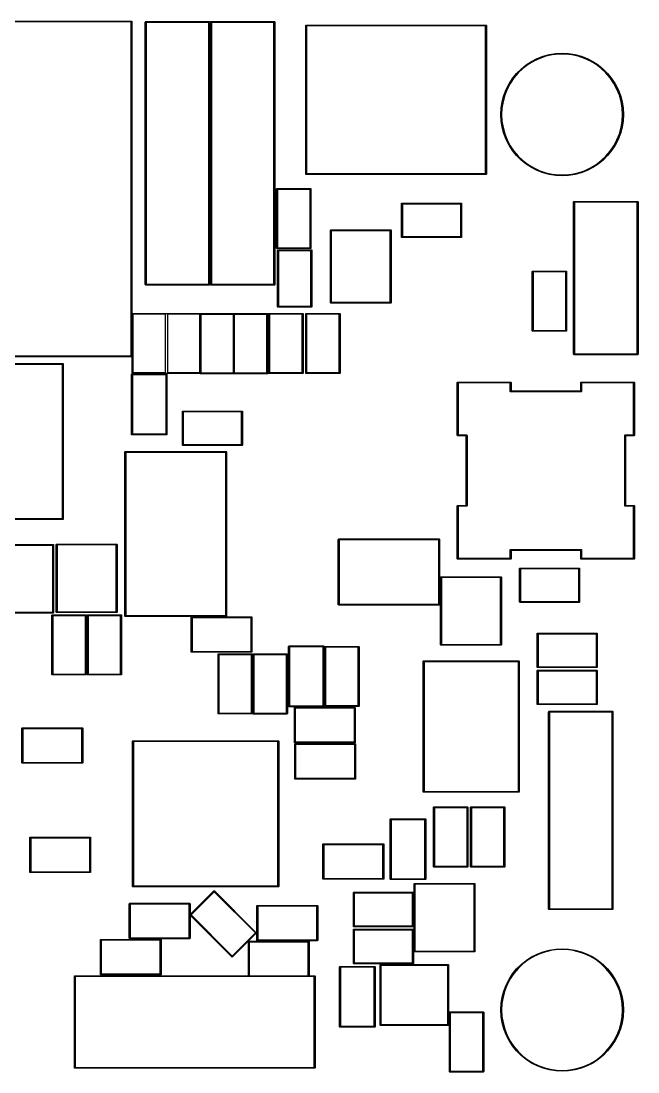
# Model space of a CAD drawing. Extents: x 0.06 to 2.77, y -2.35 to 0.03.
# Drawn here: x 1.388 to 2.766, y -2.335 to 0.013 of the extents above; entities that cross this region are included whole.
import ezdxf

# ---------------------------------------------------------------- set-up
doc = ezdxf.new("R2010")
doc.units = 0
doc.header["$MEASUREMENT"] = 0
doc.layers.add('BLACK', color=7, linetype='CONTINUOUS')

msp = doc.modelspace()

# ---------------------------------------------------------------- linework, layer by layer
at = {"layer": 'BLACK', "linetype": 'CONTINUOUS'}
for p, q in [((1.0665, 0.0128), (1.6342, 0.0128)), ((1.6333, 0.0108), (1.0675, 0.0108)), ((1.6333, -0.7352), (1.6333, 0.0108)), ((1.6342, 0.0128), (1.6349, 0.0125)), ((1.6349, 0.0125), (1.6352, 0.0118)), ((1.6352, 0.0118), (1.6352, -0.7362)), ((1.6652, 0.0106), (1.6655, 0.0113)), ((1.6652, -0.576), (1.6652, 0.0106)), ((1.6655, 0.0113), (1.6661, 0.0116)), ((1.6661, 0.0116), (1.8079, 0.0116)), ((1.6671, 0.0096), (1.6671, -0.575)), ((1.8069, 0.0096), (1.6671, 0.0096)), ((1.8069, -0.575), (1.8069, 0.0096)), ((1.8079, 0.0116), (1.8086, 0.0113)), ((1.8086, 0.0113), (1.8089, 0.0106)), ((1.8089, 0.0106), (1.8089, -0.576)), ((1.8108, 0.0106), (1.8111, 0.0113)), ((1.8108, -0.576), (1.8108, 0.0106)), ((1.8111, 0.0113), (1.8118, 0.0116)), ((1.8118, 0.0116), (1.9535, 0.0116)), ((1.8128, 0.0096), (1.8128, -0.575)), ((1.9526, 0.0096), (1.8128, 0.0096)), ((1.9526, -0.575), (1.9526, 0.0096)), ((1.9535, 0.0116), (1.9542, 0.0113)), ((1.9542, 0.0113), (1.9545, 0.0106)), ((1.9545, 0.0106), (1.9545, -0.576)), ((2.0234, 0.0028), (2.0237, 0.0035)), ((2.0234, -0.3291), (2.0234, 0.0028)), ((2.0237, 0.0035), (2.0244, 0.0037)), ((2.0244, 0.0037), (2.426, 0.0037)), ((2.0254, 0.0018), (2.0254, -0.3281)), ((2.425, 0.0018), (2.0254, 0.0018)), ((2.425, -0.3281), (2.425, 0.0018)), ((2.426, 0.0037), (2.4267, 0.0035)), ((2.4267, 0.0035), (2.427, 0.0028)), ((2.427, 0.0028), (2.427, -0.3291)), ((2.5404, -0.0711), (2.5538, -0.0659)), ((2.5599, -0.0659), (2.5461, -0.0706)), ((2.5538, -0.0659), (2.5676, -0.0622)), ((2.5742, -0.0628), (2.5599, -0.0659)), ((2.5676, -0.0622), (2.5818, -0.06)), ((2.5888, -0.0612), (2.5742, -0.0628)), ((2.5818, -0.06), (2.5961, -0.0593)), ((2.6034, -0.0612), (2.5888, -0.0612)), ((2.5961, -0.0593), (2.6104, -0.06)), ((2.6179, -0.0628), (2.6034, -0.0612)), ((2.6104, -0.06), (2.6245, -0.0622)), ((2.6322, -0.0659), (2.6179, -0.0628)), ((2.6245, -0.0622), (2.6383, -0.0659)), ((2.646, -0.0706), (2.6322, -0.0659)), ((2.6383, -0.0659), (2.6517, -0.0711)), ((2.5086, -0.0931), (2.498, -0.1032)), ((2.5045, -0.0944), (2.5156, -0.0854)), ((2.5203, -0.0843), (2.5086, -0.0931)), ((2.5156, -0.0854), (2.5277, -0.0776)), ((2.5328, -0.0768), (2.5203, -0.0843)), ((2.5277, -0.0776), (2.5404, -0.0711)), ((2.5461, -0.0706), (2.5328, -0.0768)), ((2.6593, -0.0768), (2.646, -0.0706)), ((2.6517, -0.0711), (2.6645, -0.0776)), ((2.6719, -0.0843), (2.6593, -0.0768)), ((2.6645, -0.0776), (2.6765, -0.0854)), ((2.6835, -0.0931), (2.6719, -0.0843)), ((2.6765, -0.0854), (2.6876, -0.0944)), ((2.6941, -0.1032), (2.6835, -0.0931)), ((2.4776, -0.1277), (2.4854, -0.1156)), ((2.4886, -0.1143), (2.4804, -0.1264)), ((2.4854, -0.1156), (2.4944, -0.1045)), ((2.498, -0.1032), (2.4886, -0.1143)), ((2.4944, -0.1045), (2.5045, -0.0944)), ((2.6876, -0.0944), (2.6977, -0.1045)), ((2.7036, -0.1143), (2.6941, -0.1032)), ((2.6977, -0.1045), (2.7067, -0.1156)), ((2.7118, -0.1264), (2.7036, -0.1143)), ((2.7067, -0.1156), (2.7145, -0.1277)), ((2.4659, -0.1538), (2.4711, -0.1404)), ((2.4735, -0.1394), (2.4681, -0.1529)), ((2.4711, -0.1404), (2.4776, -0.1277)), ((2.4804, -0.1264), (2.4735, -0.1394)), ((2.7186, -0.1394), (2.7118, -0.1264)), ((2.7145, -0.1277), (2.721, -0.1404)), ((2.724, -0.1529), (2.7186, -0.1394)), ((2.721, -0.1404), (2.7262, -0.1538)), ((2.4622, -0.1676), (2.4659, -0.1538)), ((2.4681, -0.1529), (2.4642, -0.167)), ((2.7279, -0.167), (2.724, -0.1529)), ((2.7262, -0.1538), (2.7299, -0.1676)), ((2.4592, -0.1961), (2.46, -0.1818)), ((2.46, -0.1818), (2.4622, -0.1676)), ((2.4618, -0.1815), (2.461, -0.1961)), ((2.4642, -0.167), (2.4618, -0.1815)), ((2.7303, -0.1815), (2.7279, -0.167)), ((2.7299, -0.1676), (2.7321, -0.1818)), ((2.7311, -0.1961), (2.7303, -0.1815)), ((2.7321, -0.1818), (2.7329, -0.1961)), ((2.46, -0.2104), (2.4592, -0.1961)), ((2.4622, -0.2245), (2.46, -0.2104)), ((2.461, -0.1961), (2.4618, -0.2107)), ((2.4618, -0.2107), (2.4642, -0.2251)), ((2.7279, -0.2251), (2.7303, -0.2107)), ((2.7321, -0.2104), (2.7299, -0.2245)), ((2.7303, -0.2107), (2.7311, -0.1961)), ((2.7329, -0.1961), (2.7321, -0.2104)), ((2.4659, -0.2383), (2.4622, -0.2245)), ((2.4642, -0.2251), (2.4681, -0.2392)), ((2.724, -0.2392), (2.7279, -0.2251)), ((2.7299, -0.2245), (2.7262, -0.2383)), ((2.4711, -0.2517), (2.4659, -0.2383)), ((2.4681, -0.2392), (2.4735, -0.2528)), ((2.4776, -0.2645), (2.4711, -0.2517)), ((2.4735, -0.2528), (2.4804, -0.2657)), ((2.7118, -0.2657), (2.7186, -0.2528)), ((2.721, -0.2517), (2.7145, -0.2645)), ((2.7186, -0.2528), (2.724, -0.2392)), ((2.7262, -0.2383), (2.721, -0.2517)), ((2.4854, -0.2765), (2.4776, -0.2645)), ((2.4804, -0.2657), (2.4886, -0.2778)), ((2.4944, -0.2876), (2.4854, -0.2765)), ((2.4886, -0.2778), (2.498, -0.2889)), ((2.6941, -0.2889), (2.7036, -0.2778)), ((2.7067, -0.2765), (2.6977, -0.2876)), ((2.7036, -0.2778), (2.7118, -0.2657)), ((2.7145, -0.2645), (2.7067, -0.2765)), ((2.5045, -0.2977), (2.4944, -0.2876)), ((2.498, -0.2889), (2.5086, -0.299)), ((2.5156, -0.3067), (2.5045, -0.2977)), ((2.5086, -0.299), (2.5203, -0.3078)), ((2.6719, -0.3078), (2.6835, -0.299)), ((2.6876, -0.2977), (2.6765, -0.3067)), ((2.6835, -0.299), (2.6941, -0.2889)), ((2.6977, -0.2876), (2.6876, -0.2977)), ((2.0254, -0.3281), (2.425, -0.3281)), ((2.5277, -0.3145), (2.5156, -0.3067)), ((2.5203, -0.3078), (2.5328, -0.3154)), ((2.5404, -0.321), (2.5277, -0.3145)), ((2.5328, -0.3154), (2.5461, -0.3215)), ((2.5538, -0.3262), (2.5404, -0.321)), ((2.5461, -0.3215), (2.5599, -0.3262)), ((2.5676, -0.3299), (2.5538, -0.3262)), ((2.5599, -0.3262), (2.5742, -0.3293)), ((2.6179, -0.3293), (2.6322, -0.3262)), ((2.6383, -0.3262), (2.6245, -0.3299)), ((2.6322, -0.3262), (2.646, -0.3215)), ((2.6517, -0.321), (2.6383, -0.3262)), ((2.646, -0.3215), (2.6593, -0.3154)), ((2.6645, -0.3145), (2.6517, -0.321)), ((2.6593, -0.3154), (2.6719, -0.3078)), ((2.6765, -0.3067), (2.6645, -0.3145)), ((2.0237, -0.3298), (2.0234, -0.3291)), ((2.0244, -0.3301), (2.0237, -0.3298)), ((2.426, -0.3301), (2.0244, -0.3301)), ((2.4267, -0.3298), (2.426, -0.3301)), ((2.427, -0.3291), (2.4267, -0.3298)), ((2.5818, -0.3321), (2.5676, -0.3299)), ((2.5742, -0.3293), (2.5888, -0.3309)), ((2.5961, -0.3329), (2.5818, -0.3321)), ((2.5888, -0.3309), (2.6034, -0.3309)), ((2.6104, -0.3321), (2.5961, -0.3329)), ((2.6034, -0.3309), (2.6179, -0.3293)), ((2.6245, -0.3299), (2.6104, -0.3321)), ((1.9585, -0.3622), (1.9587, -0.3615)), ((1.9585, -0.4945), (1.9585, -0.3622)), ((1.9587, -0.3615), (1.9594, -0.3612)), ((1.9594, -0.3612), (2.0343, -0.3612)), ((1.9604, -0.3632), (1.9604, -0.4935)), ((2.0333, -0.3632), (1.9604, -0.3632)), ((2.0333, -0.4935), (2.0333, -0.3632)), ((2.0343, -0.3612), (2.0349, -0.3615)), ((2.0349, -0.3615), (2.0352, -0.3622)), ((2.0352, -0.3622), (2.0352, -0.4945)), ((2.2373, -0.3949), (2.2376, -0.3942)), ((2.2373, -0.4697), (2.2373, -0.3949)), ((2.2376, -0.3942), (2.2383, -0.3939)), ((2.2383, -0.3939), (2.3706, -0.3939)), ((2.2393, -0.3959), (2.2393, -0.4687)), ((2.3696, -0.3959), (2.2393, -0.3959)), ((2.3696, -0.4687), (2.3696, -0.3959)), ((2.3706, -0.3939), (2.3713, -0.3942)), ((2.3713, -0.3942), (2.3716, -0.3949)), ((2.3716, -0.3949), (2.3716, -0.4697)), ((2.6218, -0.3909), (2.6221, -0.3902)), ((2.6218, -0.7315), (2.6218, -0.3909)), ((2.6221, -0.3902), (2.6228, -0.39)), ((2.6228, -0.39), (2.7646, -0.39)), ((2.6238, -0.3919), (2.6238, -0.7305)), ((2.7636, -0.3919), (2.6238, -0.3919)), ((2.7636, -0.7305), (2.7636, -0.3919)), ((2.7646, -0.39), (2.7653, -0.3902)), ((2.7653, -0.3902), (2.7656, -0.3909)), ((2.7656, -0.3909), (2.7656, -0.7315)), ((2.0785, -0.4547), (2.0788, -0.454)), ((2.0785, -0.6161), (2.0785, -0.4547)), ((2.0788, -0.454), (2.0795, -0.4537)), ((2.0795, -0.4537), (2.2134, -0.4537)), ((2.0805, -0.4557), (2.0805, -0.6151)), ((2.2124, -0.4557), (2.0805, -0.4557)), ((2.2124, -0.6151), (2.2124, -0.4557)), ((2.2134, -0.4537), (2.2141, -0.454)), ((2.2141, -0.454), (2.2144, -0.4547)), ((2.2144, -0.4547), (2.2144, -0.6161)), ((2.2393, -0.4687), (2.3696, -0.4687)), ((2.2376, -0.4704), (2.2373, -0.4697)), ((2.2383, -0.4707), (2.2376, -0.4704)), ((2.3706, -0.4707), (2.2383, -0.4707)), ((2.3713, -0.4704), (2.3706, -0.4707)), ((2.3716, -0.4697), (2.3713, -0.4704)), ((1.9587, -0.4952), (1.9585, -0.4945)), ((1.9594, -0.4955), (1.9587, -0.4952)), ((2.0343, -0.4955), (1.9594, -0.4955)), ((1.9604, -0.4935), (2.0333, -0.4935)), ((1.9604, -0.4992), (1.9607, -0.4985)), ((1.9604, -0.6252), (1.9604, -0.4992)), ((1.9607, -0.4985), (1.9614, -0.4982)), ((1.9614, -0.4982), (2.0362, -0.4982)), ((1.9624, -0.5002), (1.9624, -0.6242)), ((2.0352, -0.5002), (1.9624, -0.5002)), ((2.0349, -0.4952), (2.0343, -0.4955)), ((2.0352, -0.4945), (2.0349, -0.4952)), ((2.0352, -0.6242), (2.0352, -0.5002)), ((2.0362, -0.4982), (2.0369, -0.4985)), ((2.0369, -0.4985), (2.0372, -0.4992)), ((2.0372, -0.4992), (2.0372, -0.6252)), ((2.5293, -0.5468), (2.5296, -0.5461)), ((2.5293, -0.679), (2.5293, -0.5468)), ((2.5296, -0.5461), (2.5303, -0.5458)), ((2.5303, -0.5458), (2.6051, -0.5458)), ((2.5313, -0.5477), (2.5313, -0.6781)), ((2.6041, -0.5477), (2.5313, -0.5477)), ((2.6041, -0.6781), (2.6041, -0.5477)), ((2.6051, -0.5458), (2.6058, -0.5461)), ((2.6058, -0.5461), (2.6061, -0.5468)), ((2.6061, -0.5468), (2.6061, -0.679)), ((1.6655, -0.5767), (1.6652, -0.576)), ((1.6652, -0.576), (1.6652, -0.576)), ((1.6661, -0.577), (1.6655, -0.5767)), ((1.8079, -0.577), (1.6661, -0.577)), ((1.6671, -0.575), (1.8069, -0.575)), ((1.8086, -0.5767), (1.8079, -0.577)), ((1.8089, -0.576), (1.8086, -0.5767)), ((1.8111, -0.5767), (1.8108, -0.576)), ((1.8118, -0.577), (1.8111, -0.5767)), ((1.9535, -0.577), (1.8118, -0.577)), ((1.8128, -0.575), (1.9526, -0.575)), ((1.9542, -0.5767), (1.9535, -0.577)), ((1.9545, -0.576), (1.9542, -0.5767)), ((1.9607, -0.6259), (1.9604, -0.6252)), ((1.9614, -0.6262), (1.9607, -0.6259)), ((2.0362, -0.6262), (1.9614, -0.6262)), ((1.9624, -0.6242), (2.0352, -0.6242)), ((2.0369, -0.6259), (2.0362, -0.6262)), ((2.0372, -0.6252), (2.0369, -0.6259)), ((2.0788, -0.6168), (2.0785, -0.6161)), ((2.0795, -0.6171), (2.0788, -0.6168)), ((2.2134, -0.6171), (2.0795, -0.6171)), ((2.0805, -0.6151), (2.2124, -0.6151)), ((2.2141, -0.6168), (2.2134, -0.6171)), ((2.2144, -0.6161), (2.2141, -0.6168)), ((1.6356, -0.6412), (1.6359, -0.6405)), ((1.6356, -0.7735), (1.6356, -0.6412)), ((1.6359, -0.6405), (1.6366, -0.6403)), ((1.6366, -0.6403), (1.7114, -0.6403)), ((1.6376, -0.6422), (1.6376, -0.7725)), ((1.7104, -0.6422), (1.6376, -0.6422)), ((1.7104, -0.7725), (1.7104, -0.6422)), ((1.7114, -0.6403), (1.7121, -0.6405)), ((1.7121, -0.6405), (1.7124, -0.6412)), ((1.7124, -0.6412), (1.7127, -0.6405)), ((1.7127, -0.6405), (1.7134, -0.6403)), ((1.7134, -0.6403), (1.7882, -0.6403)), ((1.7144, -0.6422), (1.7144, -0.7725)), ((1.7872, -0.6422), (1.7144, -0.6422)), ((1.7872, -0.7725), (1.7872, -0.6422)), ((1.7882, -0.6403), (1.7889, -0.6405)), ((1.7889, -0.6405), (1.789, -0.6407)), ((1.789, -0.6407), (1.863, -0.6407)), ((1.7892, -0.6427), (1.7892, -0.773)), ((1.862, -0.6427), (1.7892, -0.6427)), ((1.862, -0.773), (1.862, -0.6427)), ((1.863, -0.6407), (1.9378, -0.6407)), ((1.864, -0.6427), (1.864, -0.773)), ((1.9368, -0.6427), (1.864, -0.6427)), ((1.9368, -0.773), (1.9368, -0.6427)), ((1.9378, -0.6407), (1.9385, -0.641)), ((1.9385, -0.641), (1.9388, -0.6417)), ((1.9388, -0.6417), (1.9388, -0.774)), ((1.9407, -0.6412), (1.941, -0.6405)), ((1.9407, -0.7735), (1.9407, -0.6412)), ((1.941, -0.6405), (1.9417, -0.6403)), ((1.9417, -0.6403), (2.0165, -0.6403)), ((1.9427, -0.6422), (1.9427, -0.7725)), ((2.0156, -0.6422), (1.9427, -0.6422)), ((2.0156, -0.7725), (2.0156, -0.6422)), ((2.0165, -0.6403), (2.0172, -0.6405)), ((2.0172, -0.6405), (2.0175, -0.6412)), ((2.0175, -0.6412), (2.0175, -0.7735)), ((2.0234, -0.6412), (2.0237, -0.6405)), ((2.0234, -0.7735), (2.0234, -0.6412)), ((2.0237, -0.6405), (2.0244, -0.6403)), ((2.0244, -0.6403), (2.0992, -0.6403)), ((2.0254, -0.6422), (2.0254, -0.7725)), ((2.0982, -0.6422), (2.0254, -0.6422)), ((2.0982, -0.7725), (2.0982, -0.6422)), ((2.0992, -0.6403), (2.0999, -0.6405)), ((2.0999, -0.6405), (2.1002, -0.6412)), ((2.1002, -0.6412), (2.1002, -0.7735)), ((2.5296, -0.6797), (2.5293, -0.679)), ((2.5303, -0.68), (2.5296, -0.6797)), ((2.6051, -0.68), (2.5303, -0.68)), ((2.5313, -0.6781), (2.6041, -0.6781)), ((2.6058, -0.6797), (2.6051, -0.68)), ((2.6061, -0.679), (2.6058, -0.6797)), ((1.6342, -0.7372), (1.0667, -0.7372)), ((1.0675, -0.7352), (1.6333, -0.7352)), ((1.6349, -0.7369), (1.6342, -0.7372)), ((1.6352, -0.7362), (1.6349, -0.7369)), ((2.6221, -0.7322), (2.6218, -0.7315)), ((2.6228, -0.7325), (2.6221, -0.7322)), ((2.7646, -0.7325), (2.6228, -0.7325)), ((2.6238, -0.7305), (2.7636, -0.7305)), ((2.7653, -0.7322), (2.7646, -0.7325)), ((2.7656, -0.7315), (2.7653, -0.7322)), ((1.1976, -0.7522), (1.4811, -0.7522)), ((1.4801, -0.7541), (1.1986, -0.7541)), ((1.4801, -1.0986), (1.4801, -0.7541)), ((1.4811, -0.7522), (1.4818, -0.7525)), ((1.4818, -0.7525), (1.4821, -0.7531)), ((1.4821, -0.7531), (1.4821, -1.0996)), ((1.6359, -0.7742), (1.6356, -0.7735)), ((1.6366, -0.7745), (1.6359, -0.7742)), ((1.7114, -0.7745), (1.6366, -0.7745)), ((1.6376, -0.7725), (1.7104, -0.7725)), ((1.7121, -0.7742), (1.7114, -0.7745)), ((1.7124, -0.7735), (1.7121, -0.7742)), ((1.7127, -0.7742), (1.7124, -0.7735)), ((1.7134, -0.7745), (1.7127, -0.7742)), ((1.7874, -0.7745), (1.7134, -0.7745)), ((1.7144, -0.7725), (1.7872, -0.7725)), ((1.7875, -0.7747), (1.7874, -0.7745)), ((1.7892, -0.773), (1.862, -0.773)), ((1.864, -0.773), (1.9368, -0.773)), ((1.9388, -0.774), (1.9385, -0.7747)), ((1.941, -0.7742), (1.9407, -0.7735)), ((1.9417, -0.7745), (1.941, -0.7742)), ((2.0165, -0.7745), (1.9417, -0.7745)), ((1.9427, -0.7725), (2.0156, -0.7725)), ((2.0172, -0.7742), (2.0165, -0.7745)), ((2.0175, -0.7735), (2.0172, -0.7742)), ((2.0237, -0.7742), (2.0234, -0.7735)), ((2.0244, -0.7745), (2.0237, -0.7742)), ((2.0992, -0.7745), (2.0244, -0.7745)), ((2.0254, -0.7725), (2.0982, -0.7725)), ((2.0999, -0.7742), (2.0992, -0.7745)), ((2.1002, -0.7735), (2.0999, -0.7742)), ((1.6344, -0.7768), (1.6347, -0.7761)), ((1.6344, -0.9106), (1.6344, -0.7768)), ((1.6347, -0.7761), (1.6354, -0.7758)), ((1.6354, -0.7758), (1.7126, -0.7758)), ((1.6364, -0.7778), (1.6364, -0.9096)), ((1.7116, -0.7778), (1.6364, -0.7778)), ((1.7116, -0.9096), (1.7116, -0.7778)), ((1.7126, -0.7758), (1.7133, -0.7761)), ((1.7133, -0.7761), (1.7136, -0.7768)), ((1.7136, -0.7768), (1.7136, -0.9106)), ((1.7882, -0.775), (1.7875, -0.7747)), ((1.863, -0.775), (1.7882, -0.775)), ((1.9378, -0.775), (1.863, -0.775)), ((1.9385, -0.7747), (1.9378, -0.775)), ((2.362, -0.7945), (2.3623, -0.7938)), ((2.362, -0.9126), (2.362, -0.7945)), ((2.3623, -0.7938), (2.363, -0.7935)), ((2.363, -0.7935), (2.4811, -0.7935)), ((2.364, -0.7955), (2.364, -0.9116)), ((2.4801, -0.7955), (2.364, -0.7955)), ((2.4801, -0.8142), (2.4801, -0.7955)), ((2.4811, -0.7935), (2.4818, -0.7938)), ((2.4818, -0.7938), (2.4821, -0.7945)), ((2.4821, -0.7945), (2.4821, -0.8132)), ((2.6376, -0.7945), (2.6379, -0.7938)), ((2.6376, -0.8132), (2.6376, -0.7945)), ((2.6379, -0.7938), (2.6386, -0.7935)), ((2.6386, -0.7935), (2.7567, -0.7935)), ((2.7557, -0.7955), (2.6396, -0.7955)), ((2.6396, -0.7955), (2.6396, -0.8142)), ((2.7557, -0.9116), (2.7557, -0.7955)), ((2.7567, -0.7935), (2.7574, -0.7938)), ((2.7574, -0.7938), (2.7577, -0.7945)), ((2.7577, -0.7945), (2.7577, -0.9126)), ((2.4804, -0.8149), (2.4801, -0.8142)), ((2.4811, -0.8152), (2.4804, -0.8149)), ((2.6386, -0.8152), (2.4811, -0.8152)), ((2.4821, -0.8132), (2.6376, -0.8132)), ((2.6393, -0.8149), (2.6386, -0.8152)), ((2.6396, -0.8142), (2.6393, -0.8149)), ((1.7481, -0.8594), (1.7484, -0.8588)), ((1.7481, -0.9343), (1.7481, -0.8594)), ((1.7484, -0.8588), (1.7491, -0.8585)), ((1.7491, -0.8585), (1.8814, -0.8585)), ((1.7501, -0.8604), (1.7501, -0.9333)), ((1.8804, -0.8604), (1.7501, -0.8604)), ((1.8804, -0.9333), (1.8804, -0.8604)), ((1.8814, -0.8585), (1.8821, -0.8588)), ((1.8821, -0.8588), (1.8824, -0.8594)), ((1.8824, -0.8594), (1.8824, -0.9343)), ((1.6347, -0.9113), (1.6344, -0.9106)), ((1.6354, -0.9116), (1.6347, -0.9113)), ((1.7126, -0.9116), (1.6354, -0.9116)), ((1.6364, -0.9096), (1.7116, -0.9096)), ((1.7133, -0.9113), (1.7126, -0.9116)), ((1.7136, -0.9106), (1.7133, -0.9113)), ((2.3623, -0.9133), (2.362, -0.9126)), ((2.363, -0.9136), (2.3623, -0.9133)), ((2.3817, -0.9136), (2.363, -0.9136)), ((2.364, -0.9116), (2.3827, -0.9116)), ((2.3817, -1.0691), (2.3817, -0.9136)), ((2.3827, -0.9116), (2.3834, -0.9119)), ((2.3834, -0.9119), (2.3837, -0.9126)), ((2.3837, -0.9126), (2.3837, -1.0701)), ((2.736, -0.9126), (2.7363, -0.9119)), ((2.736, -1.0701), (2.736, -0.9126)), ((2.7363, -0.9119), (2.737, -0.9116)), ((2.737, -0.9116), (2.7557, -0.9116)), ((2.7567, -0.9136), (2.738, -0.9136)), ((2.738, -0.9136), (2.738, -1.0691)), ((2.7574, -0.9133), (2.7567, -0.9136)), ((2.7577, -0.9126), (2.7574, -0.9133)), ((1.7484, -0.9349), (1.7481, -0.9343)), ((1.7491, -0.9352), (1.7484, -0.9349)), ((1.8814, -0.9352), (1.7491, -0.9352)), ((1.7501, -0.9333), (1.8804, -0.9333)), ((1.8821, -0.9349), (1.8814, -0.9352)), ((1.8824, -0.9343), (1.8821, -0.9349)), ((1.6195, -0.95), (1.6198, -0.9493)), ((1.6195, -1.3161), (1.6195, -0.95)), ((1.6198, -0.9493), (1.6205, -0.949)), ((1.6205, -0.949), (1.8457, -0.949)), ((1.6215, -0.951), (1.6215, -1.3152)), ((1.8447, -0.951), (1.6215, -0.951)), ((1.8447, -1.3152), (1.8447, -0.951)), ((1.8457, -0.949), (1.8464, -0.9493)), ((1.8464, -0.9493), (1.8466, -0.95)), ((1.8466, -0.95), (1.8466, -1.3161)), ((2.362, -1.0701), (2.3623, -1.0694)), ((2.362, -1.1882), (2.362, -1.0701)), ((2.3623, -1.0694), (2.363, -1.0691)), ((2.363, -1.0691), (2.3817, -1.0691)), ((2.3827, -1.0711), (2.364, -1.0711)), ((2.364, -1.0711), (2.364, -1.1872)), ((2.3834, -1.0708), (2.3827, -1.0711)), ((2.3837, -1.0701), (2.3834, -1.0708)), ((2.7363, -1.0708), (2.736, -1.0701)), ((2.737, -1.0711), (2.7363, -1.0708)), ((2.7557, -1.0711), (2.737, -1.0711)), ((2.738, -1.0691), (2.7567, -1.0691)), ((2.7557, -1.1872), (2.7557, -1.0711)), ((2.7567, -1.0691), (2.7574, -1.0694)), ((2.7574, -1.0694), (2.7577, -1.0701)), ((2.7577, -1.0701), (2.7577, -1.1882)), ((1.4811, -1.1006), (1.1976, -1.1006)), ((1.1986, -1.0986), (1.4801, -1.0986)), ((1.4818, -1.1003), (1.4811, -1.1006)), ((1.4821, -1.0996), (1.4818, -1.1003)), ((2.0963, -1.1451), (2.0966, -1.1444)), ((2.0963, -1.2908), (2.0963, -1.1451)), ((2.0966, -1.1444), (2.0972, -1.1441)), ((2.0972, -1.1441), (2.3216, -1.1441)), ((2.0982, -1.1461), (2.0982, -1.2898)), ((2.3207, -1.1461), (2.0982, -1.1461)), ((2.3207, -1.2898), (2.3207, -1.1461)), ((2.3216, -1.1441), (2.3224, -1.1444)), ((2.3224, -1.1444), (2.3226, -1.1451)), ((2.3226, -1.1451), (2.3226, -1.2908)), ((1.3256, -1.1564), (1.4594, -1.1564)), ((1.4585, -1.1584), (1.3266, -1.1584)), ((1.4585, -1.3076), (1.4585, -1.1584)), ((1.4594, -1.1564), (1.4601, -1.1567)), ((1.4601, -1.1567), (1.4604, -1.1574)), ((1.4604, -1.1574), (1.4604, -1.3086)), ((1.4663, -1.1564), (1.4666, -1.1557)), ((1.4663, -1.3076), (1.4663, -1.1564)), ((1.4666, -1.1557), (1.4673, -1.1554)), ((1.4673, -1.1554), (1.6012, -1.1554)), ((1.4683, -1.1574), (1.4683, -1.3066)), ((1.6002, -1.1574), (1.4683, -1.1574)), ((1.6002, -1.3066), (1.6002, -1.1574)), ((1.6012, -1.1554), (1.6019, -1.1557)), ((1.6019, -1.1557), (1.6022, -1.1564)), ((1.6022, -1.1564), (1.6022, -1.3076)), ((2.4801, -1.1685), (2.4804, -1.1678)), ((2.4801, -1.1872), (2.4801, -1.1685)), ((2.4804, -1.1678), (2.4811, -1.1675)), ((2.4811, -1.1675), (2.6386, -1.1675)), ((2.6376, -1.1695), (2.4821, -1.1695)), ((2.4821, -1.1695), (2.4821, -1.1882)), ((2.6376, -1.1882), (2.6376, -1.1695)), ((2.6386, -1.1675), (2.6393, -1.1678)), ((2.6393, -1.1678), (2.6396, -1.1685)), ((2.6396, -1.1685), (2.6396, -1.1872)), ((2.3623, -1.1889), (2.362, -1.1882)), ((2.363, -1.1892), (2.3623, -1.1889)), ((2.4811, -1.1892), (2.363, -1.1892)), ((2.364, -1.1872), (2.4801, -1.1872)), ((2.4818, -1.1889), (2.4811, -1.1892)), ((2.4821, -1.1882), (2.4818, -1.1889)), ((2.6379, -1.1889), (2.6376, -1.1882)), ((2.6386, -1.1892), (2.6379, -1.1889)), ((2.7567, -1.1892), (2.6386, -1.1892)), ((2.6396, -1.1872), (2.7557, -1.1872)), ((2.7574, -1.1889), (2.7567, -1.1892)), ((2.7577, -1.1882), (2.7574, -1.1889)), ((2.5011, -1.2098), (2.5014, -1.2091)), ((2.5011, -1.2847), (2.5011, -1.2098)), ((2.5014, -1.2091), (2.5021, -1.2089)), ((2.5021, -1.2089), (2.6343, -1.2089)), ((2.503, -1.2108), (2.503, -1.2837)), ((2.6334, -1.2108), (2.503, -1.2108)), ((2.6334, -1.2837), (2.6334, -1.2108)), ((2.6343, -1.2089), (2.6351, -1.2091)), ((2.6351, -1.2091), (2.6353, -1.2098)), ((2.6353, -1.2098), (2.6353, -1.2847)), ((2.3246, -1.2292), (2.3249, -1.2285)), ((2.3246, -1.3804), (2.3246, -1.2292)), ((2.3249, -1.2285), (2.3256, -1.2283)), ((2.3256, -1.2283), (2.4594, -1.2283)), ((2.3266, -1.2302), (2.3266, -1.3794)), ((2.4585, -1.2302), (2.3266, -1.2302)), ((2.4585, -1.3794), (2.4585, -1.2302)), ((2.4594, -1.2283), (2.4601, -1.2285)), ((2.4601, -1.2285), (2.4604, -1.2292)), ((2.4604, -1.2292), (2.4604, -1.3804)), ((2.0966, -1.2914), (2.0963, -1.2908)), ((2.0963, -1.2908), (2.0963, -1.2908)), ((2.0982, -1.2898), (2.3207, -1.2898)), ((2.3226, -1.2908), (2.3224, -1.2914)), ((2.5014, -1.2853), (2.5011, -1.2847)), ((2.5021, -1.2856), (2.5014, -1.2853)), ((2.6343, -1.2856), (2.5021, -1.2856)), ((2.503, -1.2837), (2.6334, -1.2837)), ((2.6351, -1.2853), (2.6343, -1.2856)), ((2.6353, -1.2847), (2.6351, -1.2853)), ((1.4594, -1.3095), (1.3256, -1.3095)), ((1.3266, -1.3076), (1.4585, -1.3076)), ((1.4565, -1.3145), (1.4568, -1.3138)), ((1.4565, -1.4467), (1.4565, -1.3145)), ((1.4568, -1.3138), (1.4575, -1.3135)), ((1.4575, -1.3135), (1.5323, -1.3135)), ((1.4601, -1.3093), (1.4594, -1.3095)), ((1.4604, -1.3086), (1.4601, -1.3093)), ((1.4666, -1.3083), (1.4663, -1.3076)), ((1.4673, -1.3086), (1.4666, -1.3083)), ((1.6012, -1.3086), (1.4673, -1.3086)), ((1.4683, -1.3066), (1.6002, -1.3066)), ((1.5323, -1.3135), (1.533, -1.3138)), ((1.533, -1.3138), (1.5333, -1.3145)), ((1.5333, -1.3145), (1.5333, -1.4467)), ((1.5352, -1.3145), (1.5355, -1.3138)), ((1.5352, -1.4467), (1.5352, -1.3145)), ((1.5355, -1.3138), (1.5362, -1.3135)), ((1.5362, -1.3135), (1.611, -1.3135)), ((1.6019, -1.3083), (1.6012, -1.3086)), ((1.6022, -1.3076), (1.6019, -1.3083)), ((1.611, -1.3135), (1.6117, -1.3138)), ((1.6117, -1.3138), (1.612, -1.3145)), ((1.612, -1.3145), (1.612, -1.4467)), ((2.0972, -1.2917), (2.0966, -1.2914)), ((2.3216, -1.2917), (2.0972, -1.2917)), ((2.3224, -1.2914), (2.3216, -1.2917)), ((1.4585, -1.3155), (1.4585, -1.4458)), ((1.5313, -1.3155), (1.4585, -1.3155)), ((1.5313, -1.4458), (1.5313, -1.3155)), ((1.5372, -1.3155), (1.5372, -1.4458)), ((1.61, -1.3155), (1.5372, -1.3155)), ((1.61, -1.4458), (1.61, -1.3155)), ((1.6198, -1.3168), (1.6195, -1.3161)), ((1.6195, -1.3161), (1.6195, -1.3161)), ((1.6205, -1.3171), (1.6198, -1.3168)), ((1.8457, -1.3171), (1.6205, -1.3171)), ((1.6215, -1.3152), (1.8447, -1.3152)), ((1.7675, -1.3189), (1.7678, -1.3182)), ((1.7675, -1.3961), (1.7675, -1.3189)), ((1.7678, -1.3182), (1.7685, -1.3179)), ((1.7685, -1.3179), (1.9024, -1.3179)), ((1.7695, -1.3199), (1.7695, -1.3951)), ((1.9014, -1.3199), (1.7695, -1.3199)), ((1.8464, -1.3168), (1.8457, -1.3171)), ((1.8466, -1.3161), (1.8464, -1.3168)), ((1.9014, -1.3951), (1.9014, -1.3199)), ((1.9024, -1.3179), (1.9031, -1.3182)), ((1.9031, -1.3182), (1.9034, -1.3189)), ((1.9034, -1.3189), (1.9034, -1.3961)), ((2.5404, -1.3555), (2.5407, -1.3548)), ((2.5404, -1.4303), (2.5404, -1.3555)), ((2.5407, -1.3548), (2.5414, -1.3545)), ((2.5414, -1.3545), (2.6737, -1.3545)), ((2.5424, -1.3565), (2.5424, -1.4293)), ((2.6727, -1.3565), (2.5424, -1.3565)), ((2.6727, -1.4293), (2.6727, -1.3565)), ((2.6737, -1.3545), (2.6744, -1.3548)), ((2.6744, -1.3548), (2.6747, -1.3555)), ((2.6747, -1.3555), (2.6747, -1.4303)), ((1.9852, -1.3839), (1.9855, -1.3832)), ((1.9852, -1.5177), (1.9852, -1.3839)), ((1.9855, -1.3832), (1.9862, -1.3829)), ((1.9862, -1.3829), (2.0634, -1.3829)), ((1.9872, -1.3848), (1.9872, -1.5167)), ((2.0624, -1.3848), (1.9872, -1.3848)), ((2.0624, -1.5167), (2.0624, -1.3848)), ((2.0634, -1.3829), (2.0641, -1.3832)), ((2.0641, -1.3832), (2.0644, -1.3839)), ((2.0644, -1.3839), (2.0644, -1.5177)), ((2.0659, -1.3849), (2.0662, -1.3842)), ((2.0662, -1.3842), (2.0669, -1.384)), ((2.0669, -1.384), (2.1417, -1.384)), ((2.1417, -1.384), (2.1424, -1.3842)), ((2.1424, -1.3842), (2.1427, -1.3849)), ((2.3249, -1.3811), (2.3246, -1.3804)), ((2.3256, -1.3814), (2.3249, -1.3811)), ((2.4594, -1.3814), (2.3256, -1.3814)), ((2.3266, -1.3794), (2.4585, -1.3794)), ((2.4601, -1.3811), (2.4594, -1.3814)), ((2.4604, -1.3804), (2.4601, -1.3811)), ((1.7678, -1.3968), (1.7675, -1.3961)), ((1.7685, -1.397), (1.7678, -1.3968)), ((1.9024, -1.397), (1.7685, -1.397)), ((1.7695, -1.3951), (1.9014, -1.3951)), ((1.8278, -1.4016), (1.828, -1.4009)), ((1.8278, -1.5339), (1.8278, -1.4016)), ((1.828, -1.4009), (1.8287, -1.4006)), ((1.8287, -1.4006), (1.9035, -1.4006)), ((1.8297, -1.4026), (1.8297, -1.5329)), ((1.9026, -1.4026), (1.8297, -1.4026)), ((1.9031, -1.3968), (1.9024, -1.397)), ((1.9026, -1.5329), (1.9026, -1.4026)), ((1.9034, -1.3961), (1.9031, -1.3968)), ((1.9035, -1.4006), (1.9042, -1.4009)), ((1.9042, -1.4009), (1.9045, -1.4016)), ((1.9045, -1.4016), (1.9045, -1.5339)), ((1.9057, -1.4019), (1.906, -1.4012)), ((1.9057, -1.5341), (1.9057, -1.4019)), ((1.906, -1.4012), (1.9067, -1.4009)), ((1.9067, -1.4009), (1.9815, -1.4009)), ((1.9077, -1.4028), (1.9077, -1.5332)), ((1.9805, -1.4028), (1.9077, -1.4028)), ((1.9805, -1.5332), (1.9805, -1.4028)), ((1.9815, -1.4009), (1.9822, -1.4012)), ((1.9822, -1.4012), (1.9825, -1.4019)), ((1.9825, -1.4019), (1.9825, -1.5341)), ((2.0659, -1.5172), (2.0659, -1.3849)), ((2.0679, -1.3859), (2.0679, -1.5162)), ((2.1408, -1.3859), (2.0679, -1.3859)), ((2.1408, -1.5162), (2.1408, -1.3859)), ((2.1427, -1.3849), (2.1427, -1.5172)), ((2.2858, -1.4175), (2.2861, -1.4168)), ((2.2858, -1.7089), (2.2858, -1.4175)), ((2.2861, -1.4168), (2.2868, -1.4165)), ((2.2868, -1.4165), (2.4994, -1.4165)), ((2.2878, -1.4185), (2.2878, -1.7079)), ((2.4984, -1.4185), (2.2878, -1.4185)), ((2.4984, -1.7079), (2.4984, -1.4185)), ((2.4994, -1.4165), (2.5001, -1.4168)), ((2.5001, -1.4168), (2.5004, -1.4175)), ((2.5004, -1.4175), (2.5004, -1.7089)), ((2.5407, -1.431), (2.5404, -1.4303)), ((2.5414, -1.4313), (2.5407, -1.431)), ((2.6737, -1.4313), (2.5414, -1.4313)), ((2.5424, -1.4293), (2.6727, -1.4293)), ((2.6744, -1.431), (2.6737, -1.4313)), ((2.6747, -1.4303), (2.6744, -1.431)), ((1.4568, -1.4474), (1.4565, -1.4467)), ((1.4575, -1.4477), (1.4568, -1.4474)), ((1.5323, -1.4477), (1.4575, -1.4477)), ((1.4585, -1.4458), (1.5313, -1.4458)), ((1.533, -1.4474), (1.5323, -1.4477)), ((1.5333, -1.4467), (1.533, -1.4474)), ((1.5355, -1.4474), (1.5352, -1.4467)), ((1.5362, -1.4477), (1.5355, -1.4474)), ((1.611, -1.4477), (1.5362, -1.4477)), ((1.5372, -1.4458), (1.61, -1.4458)), ((1.6117, -1.4474), (1.611, -1.4477)), ((1.612, -1.4467), (1.6117, -1.4474)), ((2.5404, -1.4382), (2.5407, -1.4375)), ((2.5404, -1.513), (2.5404, -1.4382)), ((2.5407, -1.4375), (2.5414, -1.4372)), ((2.5414, -1.4372), (2.6737, -1.4372)), ((2.5424, -1.4392), (2.5424, -1.512)), ((2.6727, -1.4392), (2.5424, -1.4392)), ((2.6727, -1.512), (2.6727, -1.4392)), ((2.6737, -1.4372), (2.6744, -1.4375)), ((2.6744, -1.4375), (2.6747, -1.4382)), ((2.6747, -1.4382), (2.6747, -1.513)), ((1.9855, -1.5184), (1.9852, -1.5177)), ((1.9852, -1.5177), (1.9852, -1.5177)), ((1.9862, -1.5187), (1.9855, -1.5184)), ((2.0634, -1.5187), (1.9862, -1.5187)), ((1.9872, -1.5167), (2.0624, -1.5167)), ((1.9982, -1.5213), (1.9985, -1.5206)), ((1.9982, -1.5984), (1.9982, -1.5213)), ((1.9985, -1.5206), (1.9992, -1.5203)), ((1.9992, -1.5203), (2.1331, -1.5203)), ((2.0002, -1.5222), (2.0002, -1.5974)), ((2.1321, -1.5222), (2.0002, -1.5222)), ((2.0641, -1.5184), (2.0634, -1.5187)), ((2.0644, -1.5177), (2.0641, -1.5184)), ((2.0662, -1.5179), (2.0659, -1.5172)), ((2.0669, -1.5182), (2.0662, -1.5179)), ((2.1417, -1.5182), (2.0669, -1.5182)), ((2.0679, -1.5162), (2.1408, -1.5162)), ((2.1321, -1.5974), (2.1321, -1.5222)), ((2.1331, -1.5203), (2.1338, -1.5206)), ((2.1338, -1.5206), (2.1341, -1.5213)), ((2.1341, -1.5213), (2.1341, -1.5984)), ((2.1424, -1.5179), (2.1417, -1.5182)), ((2.1427, -1.5172), (2.1424, -1.5179)), ((2.5407, -1.5137), (2.5404, -1.513)), ((2.5414, -1.514), (2.5407, -1.5137)), ((2.6737, -1.514), (2.5414, -1.514)), ((2.5424, -1.512), (2.6727, -1.512)), ((2.6744, -1.5137), (2.6737, -1.514)), ((2.6747, -1.513), (2.6744, -1.5137)), ((1.828, -1.5346), (1.8278, -1.5339)), ((1.8287, -1.5348), (1.828, -1.5346)), ((1.9035, -1.5348), (1.8287, -1.5348)), ((1.8297, -1.5329), (1.9026, -1.5329)), ((1.9042, -1.5346), (1.9035, -1.5348)), ((1.9045, -1.5339), (1.9042, -1.5346)), ((1.906, -1.5349), (1.9057, -1.5341)), ((1.9067, -1.5351), (1.906, -1.5349)), ((1.9815, -1.5351), (1.9067, -1.5351)), ((1.9077, -1.5332), (1.9805, -1.5332)), ((1.9822, -1.5349), (1.9815, -1.5351)), ((1.9825, -1.5341), (1.9822, -1.5349)), ((2.5659, -1.5299), (2.5662, -1.5292)), ((2.5659, -1.9709), (2.5659, -1.5299)), ((2.5662, -1.5292), (2.5669, -1.5289)), ((2.5669, -1.5289), (2.7087, -1.5289)), ((2.5679, -1.5309), (2.5679, -1.9699)), ((2.7077, -1.5309), (2.5679, -1.5309)), ((2.7077, -1.9699), (2.7077, -1.5309)), ((2.7087, -1.5289), (2.7094, -1.5292)), ((2.7094, -1.5292), (2.7096, -1.5299)), ((2.7096, -1.5299), (2.7096, -1.9709)), ((1.3896, -1.5669), (1.3899, -1.5662)), ((1.3896, -1.6441), (1.3896, -1.5669)), ((1.3899, -1.5662), (1.3905, -1.5659)), ((1.3905, -1.5659), (1.5244, -1.5659)), ((1.3915, -1.5679), (1.3915, -1.6431)), ((1.5234, -1.5679), (1.3915, -1.5679)), ((1.5234, -1.6431), (1.5234, -1.5679)), ((1.5244, -1.5659), (1.5251, -1.5662)), ((1.5251, -1.5662), (1.5254, -1.5669)), ((1.5254, -1.5669), (1.5254, -1.6441)), ((1.6368, -1.5957), (1.6371, -1.595)), ((1.6368, -1.9201), (1.6368, -1.5957)), ((1.6371, -1.595), (1.6378, -1.5947)), ((1.6378, -1.5947), (1.9622, -1.5947)), ((1.9622, -1.5947), (1.9629, -1.595)), ((1.9629, -1.595), (1.9632, -1.5957)), ((1.9632, -1.5957), (1.9632, -1.9201)), ((1.6388, -1.5966), (1.6388, -1.9191)), ((1.9612, -1.5966), (1.6388, -1.5966)), ((1.9612, -1.9191), (1.9612, -1.5966)), ((1.9985, -1.5991), (1.9982, -1.5984)), ((1.9992, -1.5994), (1.9985, -1.5991)), ((1.999, -1.6024), (1.9993, -1.6017)), ((1.999, -1.6795), (1.999, -1.6024)), ((2.1331, -1.5994), (1.9992, -1.5994)), ((1.9993, -1.6017), (2, -1.6014)), ((2, -1.6014), (2.1339, -1.6014)), ((2.0002, -1.5974), (2.1321, -1.5974)), ((2.001, -1.6034), (2.001, -1.6785)), ((2.1329, -1.6034), (2.001, -1.6034)), ((2.1329, -1.6785), (2.1329, -1.6034)), ((2.1338, -1.5991), (2.1331, -1.5994)), ((2.1341, -1.5984), (2.1338, -1.5991)), ((2.1339, -1.6014), (2.1345, -1.6017)), ((2.1345, -1.6017), (2.1348, -1.6024)), ((2.1348, -1.6024), (2.1348, -1.6795)), ((1.3915, -1.6431), (1.5234, -1.6431)), ((1.3899, -1.6448), (1.3896, -1.6441)), ((1.3905, -1.6451), (1.3899, -1.6448)), ((1.5244, -1.6451), (1.3905, -1.6451)), ((1.5251, -1.6448), (1.5244, -1.6451)), ((1.5254, -1.6441), (1.5251, -1.6448)), ((1.9993, -1.6802), (1.999, -1.6795)), ((2, -1.6805), (1.9993, -1.6802)), ((2.1339, -1.6805), (2, -1.6805)), ((2.001, -1.6785), (2.1329, -1.6785)), ((2.1345, -1.6802), (2.1339, -1.6805)), ((2.1348, -1.6795), (2.1345, -1.6802)), ((2.2861, -1.7095), (2.2858, -1.7089)), ((2.2858, -1.7089), (2.2858, -1.7089)), ((2.2868, -1.7098), (2.2861, -1.7095)), ((2.4994, -1.7098), (2.2868, -1.7098)), ((2.2878, -1.7079), (2.4984, -1.7079)), ((2.5001, -1.7095), (2.4994, -1.7098)), ((2.5004, -1.7089), (2.5001, -1.7095)), ((2.3089, -1.7436), (2.3091, -1.7429)), ((2.3089, -1.8759), (2.3089, -1.7436)), ((2.3091, -1.7429), (2.3098, -1.7426)), ((2.3098, -1.7426), (2.3847, -1.7426)), ((2.3108, -1.7446), (2.3108, -1.8749)), ((2.3837, -1.7446), (2.3108, -1.7446)), ((2.3837, -1.8749), (2.3837, -1.7446)), ((2.3847, -1.7426), (2.3853, -1.7429)), ((2.3853, -1.7429), (2.3856, -1.7436)), ((2.3856, -1.7436), (2.3856, -1.8759)), ((2.3915, -1.7436), (2.3918, -1.7429)), ((2.3915, -1.8759), (2.3915, -1.7436)), ((2.3918, -1.7429), (2.3925, -1.7426)), ((2.3925, -1.7426), (2.4673, -1.7426)), ((2.3935, -1.7446), (2.3935, -1.8749)), ((2.4663, -1.7446), (2.3935, -1.7446)), ((2.4663, -1.8749), (2.4663, -1.7446)), ((2.4673, -1.7426), (2.468, -1.7429)), ((2.468, -1.7429), (2.4683, -1.7436)), ((2.4683, -1.7436), (2.4683, -1.8759)), ((2.2124, -1.7701), (2.2127, -1.7694)), ((2.2124, -1.9039), (2.2124, -1.7701)), ((2.2127, -1.7694), (2.2134, -1.7691)), ((2.2134, -1.7691), (2.2906, -1.7691)), ((2.2144, -1.7711), (2.2144, -1.9029)), ((2.2896, -1.7711), (2.2144, -1.7711)), ((2.2896, -1.9029), (2.2896, -1.7711)), ((2.2906, -1.7691), (2.2912, -1.7694)), ((2.2912, -1.7694), (2.2915, -1.7701)), ((2.2915, -1.7701), (2.2915, -1.9039)), ((1.4073, -1.811), (1.4076, -1.8103)), ((1.4073, -1.8882), (1.4073, -1.811)), ((1.4076, -1.8103), (1.4083, -1.81)), ((1.4083, -1.81), (1.5421, -1.81)), ((1.4092, -1.812), (1.4092, -1.8872)), ((1.5411, -1.812), (1.4092, -1.812)), ((1.5411, -1.8872), (1.5411, -1.812)), ((1.5421, -1.81), (1.5428, -1.8103)), ((1.5428, -1.8103), (1.5431, -1.811)), ((1.5431, -1.811), (1.5431, -1.8882)), ((2.062, -1.826), (2.0623, -1.8253)), ((2.062, -1.9031), (2.062, -1.826)), ((2.0623, -1.8253), (2.063, -1.825)), ((2.063, -1.825), (2.1968, -1.825)), ((2.064, -1.827), (2.064, -1.9022)), ((2.1959, -1.827), (2.064, -1.827)), ((2.1959, -1.9022), (2.1959, -1.827)), ((2.1968, -1.825), (2.1976, -1.8253)), ((2.1976, -1.8253), (2.1978, -1.826)), ((2.1978, -1.826), (2.1978, -1.9031)), ((2.3091, -1.8766), (2.3089, -1.8759)), ((2.3098, -1.8769), (2.3091, -1.8766)), ((2.3847, -1.8769), (2.3098, -1.8769)), ((2.3108, -1.8749), (2.3837, -1.8749)), ((2.3853, -1.8766), (2.3847, -1.8769)), ((2.3856, -1.8759), (2.3853, -1.8766)), ((2.3918, -1.8766), (2.3915, -1.8759)), ((2.3925, -1.8769), (2.3918, -1.8766)), ((2.4673, -1.8769), (2.3925, -1.8769)), ((2.3935, -1.8749), (2.4663, -1.8749)), ((2.468, -1.8766), (2.4673, -1.8769)), ((2.4683, -1.8759), (2.468, -1.8766)), ((1.4076, -1.8889), (1.4073, -1.8882)), ((1.4083, -1.8892), (1.4076, -1.8889)), ((1.5421, -1.8892), (1.4083, -1.8892)), ((1.4092, -1.8872), (1.5411, -1.8872)), ((1.5428, -1.8889), (1.5421, -1.8892)), ((1.5431, -1.8882), (1.5428, -1.8889)), ((1.6371, -1.9208), (1.6368, -1.9201)), ((1.6368, -1.9201), (1.6368, -1.9201)), ((1.6378, -1.9211), (1.6371, -1.9208)), ((1.9622, -1.9211), (1.6378, -1.9211)), ((1.6388, -1.9191), (1.9612, -1.9191)), ((1.9629, -1.9208), (1.9622, -1.9211)), ((1.9632, -1.9201), (1.9629, -1.9208)), ((2.0623, -1.9039), (2.062, -1.9031)), ((2.063, -1.9041), (2.0623, -1.9039)), ((2.1968, -1.9041), (2.063, -1.9041)), ((2.064, -1.9022), (2.1959, -1.9022)), ((2.1976, -1.9039), (2.1968, -1.9041)), ((2.1978, -1.9031), (2.1976, -1.9039)), ((2.2127, -1.9046), (2.2124, -1.9039)), ((2.2124, -1.9039), (2.2124, -1.9039)), ((2.2134, -1.9049), (2.2127, -1.9046)), ((2.2906, -1.9049), (2.2134, -1.9049)), ((2.2144, -1.9029), (2.2896, -1.9029)), ((2.2656, -1.9143), (2.2658, -1.9136)), ((2.2656, -2.0654), (2.2656, -1.9143)), ((2.2658, -1.9136), (2.2665, -1.9133)), ((2.2665, -1.9133), (2.4004, -1.9133)), ((2.2675, -1.9153), (2.2675, -2.0645)), ((2.3994, -1.9153), (2.2675, -1.9153)), ((2.2912, -1.9046), (2.2906, -1.9049)), ((2.2915, -1.9039), (2.2912, -1.9046)), ((2.3994, -2.0645), (2.3994, -1.9153)), ((2.4004, -1.9133), (2.4011, -1.9136)), ((2.4011, -1.9136), (2.4014, -1.9143)), ((2.4014, -1.9143), (2.4014, -2.0654)), ((1.7653, -1.9827), (1.8182, -1.9298)), ((1.8189, -1.9319), (1.7674, -1.9834)), ((1.8182, -1.9298), (1.8189, -1.9296)), ((1.8189, -1.9296), (1.8196, -1.9298)), ((1.911, -2.0241), (1.8189, -1.9319)), ((1.8196, -1.9298), (1.9131, -2.0234)), ((2.13, -1.9343), (2.1303, -1.9336)), ((2.13, -2.0091), (2.13, -1.9343)), ((2.1303, -1.9336), (2.131, -1.9333)), ((2.131, -1.9333), (2.2633, -1.9333)), ((2.132, -1.9352), (2.132, -2.0081)), ((2.2623, -1.9352), (2.132, -1.9352)), ((2.2623, -2.0081), (2.2623, -1.9352)), ((2.2633, -1.9333), (2.264, -1.9336)), ((2.264, -1.9336), (2.2643, -1.9343)), ((2.2643, -1.9343), (2.2643, -2.0091)), ((1.6293, -1.9587), (1.6296, -1.958)), ((1.6293, -2.0358), (1.6293, -1.9587)), ((1.6296, -1.958), (1.6303, -1.9577)), ((1.6303, -1.9577), (1.7642, -1.9577)), ((1.6313, -1.9596), (1.6313, -2.0348)), ((1.7632, -1.9596), (1.6313, -1.9596)), ((1.7632, -2.0348), (1.7632, -1.9596)), ((1.7642, -1.9577), (1.7649, -1.958)), ((1.7649, -1.958), (1.7652, -1.9587)), ((1.7652, -1.9587), (1.7652, -1.983)), ((1.9144, -1.9634), (1.9147, -1.9627)), ((1.9144, -2.0406), (1.9144, -1.9634)), ((1.9147, -1.9627), (1.9154, -1.9624)), ((1.9154, -1.9624), (2.0492, -1.9624)), ((1.9163, -1.9644), (1.9163, -2.0396)), ((2.0482, -1.9644), (1.9163, -1.9644)), ((2.0482, -2.0396), (2.0482, -1.9644)), ((2.0492, -1.9624), (2.0499, -1.9627)), ((2.0499, -1.9627), (2.0502, -1.9634)), ((2.0502, -1.9634), (2.0502, -2.0406)), ((2.5662, -1.9716), (2.5659, -1.9709)), ((2.5669, -1.9719), (2.5662, -1.9716)), ((2.5679, -1.9699), (2.7077, -1.9699)), ((2.7094, -1.9716), (2.7087, -1.9719)), ((2.7096, -1.9709), (2.7094, -1.9716)), ((1.7652, -1.983), (1.7653, -1.9827)), ((1.7653, -1.9841), (1.7652, -1.9838)), ((1.7652, -1.9838), (1.7652, -2.0358)), ((1.7653, -1.9827), (1.7653, -1.9827)), ((1.8588, -2.0777), (1.7653, -1.9841)), ((1.7674, -1.9834), (1.8595, -2.0756)), ((2.7087, -1.9719), (2.5669, -1.9719)), ((2.1303, -2.0097), (2.13, -2.0091)), ((2.13, -2.0169), (2.1303, -2.0162)), ((2.13, -2.0917), (2.13, -2.0169)), ((2.131, -2.01), (2.1303, -2.0097)), ((2.1303, -2.0162), (2.131, -2.0159)), ((2.2633, -2.01), (2.131, -2.01)), ((2.131, -2.0159), (2.2633, -2.0159)), ((2.132, -2.0081), (2.2623, -2.0081)), ((2.132, -2.0179), (2.132, -2.0907)), ((2.2623, -2.0179), (2.132, -2.0179)), ((2.2623, -2.0907), (2.2623, -2.0179)), ((2.264, -2.0097), (2.2633, -2.01)), ((2.2633, -2.0159), (2.264, -2.0162)), ((2.2643, -2.0091), (2.264, -2.0097)), ((2.264, -2.0162), (2.2643, -2.0169)), ((2.2643, -2.0169), (2.2643, -2.0917)), ((1.5648, -2.0394), (1.5651, -2.0387)), ((1.5648, -2.1165), (1.5648, -2.0394)), ((1.5651, -2.0387), (1.5657, -2.0384)), ((1.5657, -2.0384), (1.6996, -2.0384)), ((1.5667, -2.0404), (1.5667, -2.1155)), ((1.6986, -2.0404), (1.5667, -2.0404)), ((1.6296, -2.0365), (1.6293, -2.0358)), ((1.6303, -2.0368), (1.6296, -2.0365)), ((1.7642, -2.0368), (1.6303, -2.0368)), ((1.6313, -2.0348), (1.7632, -2.0348)), ((1.6986, -2.1155), (1.6986, -2.0404)), ((1.6996, -2.0384), (1.7003, -2.0387)), ((1.7003, -2.0387), (1.7006, -2.0394)), ((1.7006, -2.0394), (1.7006, -2.1165)), ((1.7649, -2.0365), (1.7642, -2.0368)), ((1.7652, -2.0358), (1.7649, -2.0365)), ((1.8595, -2.0756), (1.911, -2.0241)), ((1.9131, -2.0248), (1.8602, -2.0777)), ((1.9131, -2.0234), (1.9131, -2.0234)), ((1.9131, -2.0234), (1.9134, -2.0241)), ((1.9134, -2.0241), (1.9131, -2.0248)), ((1.9147, -2.0412), (1.9144, -2.0406)), ((1.9154, -2.0415), (1.9147, -2.0412)), ((2.0492, -2.0415), (1.9154, -2.0415)), ((1.9163, -2.0396), (2.0482, -2.0396)), ((2.0499, -2.0412), (2.0492, -2.0415)), ((2.0502, -2.0406), (2.0499, -2.0412)), ((1.8955, -2.0433), (1.8958, -2.0426)), ((1.8955, -2.1195), (1.8955, -2.0433)), ((1.8958, -2.0426), (1.8965, -2.0423)), ((1.8965, -2.0423), (2.0303, -2.0423)), ((1.8974, -2.0443), (1.8974, -2.1195)), ((2.0293, -2.0443), (1.8974, -2.0443)), ((2.0293, -2.1195), (2.0293, -2.0443)), ((2.0303, -2.0423), (2.031, -2.0426)), ((2.031, -2.0426), (2.0313, -2.0433)), ((2.0313, -2.0433), (2.0313, -2.1195)), ((2.2658, -2.0661), (2.2656, -2.0654)), ((2.2675, -2.0645), (2.3994, -2.0645)), ((2.4014, -2.0654), (2.4011, -2.0661)), ((2.5538, -2.0659), (2.5676, -2.0622)), ((2.5742, -2.0628), (2.5599, -2.0659)), ((2.5676, -2.0622), (2.5818, -2.06)), ((2.5888, -2.0612), (2.5742, -2.0628)), ((2.5818, -2.06), (2.5961, -2.0593)), ((2.6034, -2.0612), (2.5888, -2.0612)), ((2.5961, -2.0593), (2.6104, -2.06)), ((2.6179, -2.0628), (2.6034, -2.0612)), ((2.6104, -2.06), (2.6245, -2.0622)), ((2.6322, -2.0659), (2.6179, -2.0628)), ((2.6245, -2.0622), (2.6383, -2.0659)), ((1.8595, -2.0779), (1.8588, -2.0777)), ((1.8588, -2.0777), (1.8588, -2.0777)), ((1.8602, -2.0777), (1.8595, -2.0779)), ((2.2665, -2.0664), (2.2658, -2.0661)), ((2.4004, -2.0664), (2.2665, -2.0664)), ((2.4011, -2.0661), (2.4004, -2.0664)), ((2.5045, -2.0944), (2.5156, -2.0854)), ((2.5203, -2.0843), (2.5086, -2.0931)), ((2.5156, -2.0854), (2.5277, -2.0776)), ((2.5328, -2.0768), (2.5203, -2.0843)), ((2.5277, -2.0776), (2.5404, -2.0711)), ((2.5461, -2.0706), (2.5328, -2.0768)), ((2.5404, -2.0711), (2.5538, -2.0659)), ((2.5599, -2.0659), (2.5461, -2.0706)), ((2.646, -2.0706), (2.6322, -2.0659)), ((2.6383, -2.0659), (2.6517, -2.0711)), ((2.6593, -2.0768), (2.646, -2.0706)), ((2.6517, -2.0711), (2.6645, -2.0776)), ((2.6719, -2.0843), (2.6593, -2.0768)), ((2.6645, -2.0776), (2.6765, -2.0854)), ((2.6835, -2.0931), (2.6719, -2.0843)), ((2.6765, -2.0854), (2.6876, -2.0944)), ((2.099, -2.0996), (2.0993, -2.0989)), ((2.099, -2.2335), (2.099, -2.0996)), ((2.0993, -2.0989), (2.1, -2.0986)), ((2.1, -2.0986), (2.1772, -2.0986)), ((2.101, -2.1006), (2.101, -2.2325)), ((2.1762, -2.1006), (2.101, -2.1006)), ((2.1303, -2.0924), (2.13, -2.0917)), ((2.131, -2.0927), (2.1303, -2.0924)), ((2.2633, -2.0927), (2.131, -2.0927)), ((2.132, -2.0907), (2.2623, -2.0907)), ((2.1762, -2.2325), (2.1762, -2.1006)), ((2.1772, -2.0986), (2.1779, -2.0989)), ((2.1779, -2.0989), (2.1782, -2.0996)), ((2.1782, -2.0996), (2.1782, -2.2335)), ((2.1895, -2.0957), (2.1898, -2.095)), ((2.1895, -2.2295), (2.1895, -2.0957)), ((2.1898, -2.095), (2.1904, -2.0947)), ((2.1904, -2.0947), (2.3416, -2.0947)), ((2.1914, -2.0966), (2.1914, -2.2285)), ((2.3407, -2.0966), (2.1914, -2.0966)), ((2.264, -2.0924), (2.2633, -2.0927)), ((2.2643, -2.0917), (2.264, -2.0924)), ((2.3407, -2.2285), (2.3407, -2.0966)), ((2.3416, -2.0947), (2.3423, -2.095)), ((2.3423, -2.095), (2.3426, -2.0957)), ((2.3426, -2.0957), (2.3426, -2.2295)), ((2.4854, -2.1157), (2.4944, -2.1045)), ((2.498, -2.1032), (2.4886, -2.1143)), ((2.4944, -2.1045), (2.5045, -2.0944)), ((2.5086, -2.0931), (2.498, -2.1032)), ((2.6941, -2.1032), (2.6835, -2.0931)), ((2.6876, -2.0944), (2.6977, -2.1045)), ((2.7036, -2.1143), (2.6941, -2.1032)), ((2.6977, -2.1045), (2.7067, -2.1157)), ((1.5069, -2.1205), (1.5072, -2.1198)), ((1.5069, -2.3252), (1.5069, -2.1205)), ((1.5072, -2.1198), (1.5079, -2.1195)), ((1.5079, -2.1195), (1.8955, -2.1195)), ((1.8965, -2.1215), (1.5089, -2.1215)), ((1.5089, -2.1215), (1.5089, -2.3242)), ((1.5651, -2.1172), (1.5648, -2.1165)), ((1.5657, -2.1175), (1.5651, -2.1172)), ((1.6996, -2.1175), (1.5657, -2.1175)), ((1.5667, -2.1155), (1.6986, -2.1155)), ((1.7003, -2.1172), (1.6996, -2.1175)), ((1.7006, -2.1165), (1.7003, -2.1172)), ((2.0303, -2.1215), (1.8965, -2.1215)), ((1.8974, -2.1195), (2.0293, -2.1195)), ((2.0423, -2.1215), (2.0303, -2.1215)), ((2.0313, -2.1195), (2.0433, -2.1195)), ((2.0423, -2.3242), (2.0423, -2.1215)), ((2.0433, -2.1195), (2.044, -2.1198)), ((2.044, -2.1198), (2.0443, -2.1205)), ((2.0443, -2.1205), (2.0443, -2.3252)), ((2.4711, -2.1404), (2.4776, -2.1277)), ((2.4804, -2.1264), (2.4735, -2.1394)), ((2.4776, -2.1277), (2.4854, -2.1157)), ((2.4886, -2.1143), (2.4804, -2.1264)), ((2.7118, -2.1264), (2.7036, -2.1143)), ((2.7067, -2.1157), (2.7145, -2.1277)), ((2.7186, -2.1394), (2.7118, -2.1264)), ((2.7145, -2.1277), (2.721, -2.1404)), ((2.4622, -2.1676), (2.4659, -2.1538)), ((2.4681, -2.1529), (2.4642, -2.167)), ((2.4659, -2.1538), (2.4711, -2.1404)), ((2.4735, -2.1394), (2.4681, -2.1529)), ((2.724, -2.1529), (2.7186, -2.1394)), ((2.721, -2.1404), (2.7262, -2.1538)), ((2.7279, -2.167), (2.724, -2.1529)), ((2.7262, -2.1538), (2.7299, -2.1676)), ((2.4592, -2.1961), (2.46, -2.1818)), ((2.46, -2.1818), (2.4622, -2.1676)), ((2.4618, -2.1815), (2.461, -2.1961)), ((2.4642, -2.167), (2.4618, -2.1815)), ((2.7303, -2.1815), (2.7279, -2.167)), ((2.7299, -2.1676), (2.7321, -2.1818)), ((2.7311, -2.1961), (2.7303, -2.1815)), ((2.7321, -2.1818), (2.7329, -2.1961)), ((2.3443, -2.2013), (2.3446, -2.2006)), ((2.3443, -2.3336), (2.3443, -2.2013)), ((2.3446, -2.2006), (2.3453, -2.2003)), ((2.3453, -2.2003), (2.4201, -2.2003)), ((2.3463, -2.2023), (2.3463, -2.3326)), ((2.4191, -2.2023), (2.3463, -2.2023)), ((2.4191, -2.3326), (2.4191, -2.2023)), ((2.4201, -2.2003), (2.4208, -2.2006)), ((2.4208, -2.2006), (2.4211, -2.2013)), ((2.4211, -2.2013), (2.4211, -2.3336)), ((2.46, -2.2104), (2.4592, -2.1961)), ((2.461, -2.1961), (2.4618, -2.2107)), ((2.7303, -2.2107), (2.7311, -2.1961)), ((2.7329, -2.1961), (2.7321, -2.2104)), ((2.1898, -2.2302), (2.1895, -2.2295)), ((2.1914, -2.2285), (2.3407, -2.2285)), ((2.3426, -2.2295), (2.3423, -2.2302)), ((2.4622, -2.2245), (2.46, -2.2104)), ((2.4618, -2.2107), (2.4642, -2.2251)), ((2.4659, -2.2383), (2.4622, -2.2245)), ((2.4642, -2.2251), (2.4681, -2.2392)), ((2.724, -2.2392), (2.7279, -2.2251)), ((2.7299, -2.2245), (2.7262, -2.2383)), ((2.7279, -2.2251), (2.7303, -2.2107)), ((2.7321, -2.2104), (2.7299, -2.2245)), ((2.0993, -2.2342), (2.099, -2.2335)), ((2.1, -2.2344), (2.0993, -2.2342)), ((2.1772, -2.2344), (2.1, -2.2344)), ((2.101, -2.2325), (2.1762, -2.2325)), ((2.1779, -2.2342), (2.1772, -2.2344)), ((2.1782, -2.2335), (2.1779, -2.2342)), ((2.1904, -2.2305), (2.1898, -2.2302)), ((2.3416, -2.2305), (2.1904, -2.2305)), ((2.3423, -2.2302), (2.3416, -2.2305)), ((2.4711, -2.2517), (2.4659, -2.2383)), ((2.4681, -2.2392), (2.4735, -2.2528)), ((2.4776, -2.2645), (2.4711, -2.2517)), ((2.4735, -2.2528), (2.4804, -2.2657)), ((2.7118, -2.2657), (2.7186, -2.2528)), ((2.721, -2.2517), (2.7145, -2.2645)), ((2.7186, -2.2528), (2.724, -2.2392)), ((2.7262, -2.2383), (2.721, -2.2517)), ((2.4854, -2.2765), (2.4776, -2.2645)), ((2.4804, -2.2657), (2.4886, -2.2778)), ((2.4944, -2.2876), (2.4854, -2.2765)), ((2.7067, -2.2765), (2.6977, -2.2876)), ((2.7036, -2.2778), (2.7118, -2.2657)), ((2.7145, -2.2645), (2.7067, -2.2765)), ((2.4886, -2.2778), (2.498, -2.2889)), ((2.5045, -2.2977), (2.4944, -2.2876)), ((2.498, -2.2889), (2.5086, -2.299)), ((2.5156, -2.3068), (2.5045, -2.2977)), ((2.5086, -2.299), (2.5203, -2.3078)), ((2.6719, -2.3078), (2.6835, -2.299)), ((2.6876, -2.2977), (2.6765, -2.3068)), ((2.6835, -2.299), (2.6941, -2.2889)), ((2.6977, -2.2876), (2.6876, -2.2977)), ((2.6941, -2.2889), (2.7036, -2.2778)), ((2.5277, -2.3145), (2.5156, -2.3068)), ((2.5203, -2.3078), (2.5328, -2.3154)), ((2.5404, -2.3211), (2.5277, -2.3145)), ((2.5328, -2.3154), (2.5461, -2.3215)), ((2.5538, -2.3262), (2.5404, -2.3211)), ((2.5461, -2.3215), (2.5599, -2.3262)), ((2.6322, -2.3262), (2.646, -2.3215)), ((2.6517, -2.3211), (2.6383, -2.3262)), ((2.646, -2.3215), (2.6593, -2.3154)), ((2.6645, -2.3145), (2.6517, -2.3211)), ((2.6593, -2.3154), (2.6719, -2.3078)), ((2.6765, -2.3068), (2.6645, -2.3145)), ((1.5072, -2.3259), (1.5069, -2.3252)), ((1.5079, -2.3262), (1.5072, -2.3259)), ((2.0433, -2.3262), (1.5079, -2.3262)), ((1.5089, -2.3242), (2.0423, -2.3242)), ((2.044, -2.3259), (2.0433, -2.3262)), ((2.0443, -2.3252), (2.044, -2.3259)), ((2.3446, -2.3343), (2.3443, -2.3336)), ((2.3453, -2.3346), (2.3446, -2.3343)), ((2.4201, -2.3346), (2.3453, -2.3346)), ((2.3463, -2.3326), (2.4191, -2.3326)), ((2.4208, -2.3343), (2.4201, -2.3346)), ((2.4211, -2.3336), (2.4208, -2.3343)), ((2.5676, -2.3299), (2.5538, -2.3262)), ((2.5599, -2.3262), (2.5742, -2.3293)), ((2.5818, -2.3321), (2.5676, -2.3299)), ((2.5742, -2.3293), (2.5888, -2.3309)), ((2.5961, -2.3329), (2.5818, -2.3321)), ((2.5888, -2.3309), (2.6034, -2.3309)), ((2.6104, -2.3321), (2.5961, -2.3329)), ((2.6034, -2.3309), (2.6179, -2.3293)), ((2.6245, -2.3299), (2.6104, -2.3321)), ((2.6179, -2.3293), (2.6322, -2.3262)), ((2.6383, -2.3262), (2.6245, -2.3299))]:
    msp.add_line(p, q, dxfattribs=at)

doc.saveas('drawing.dxf')
